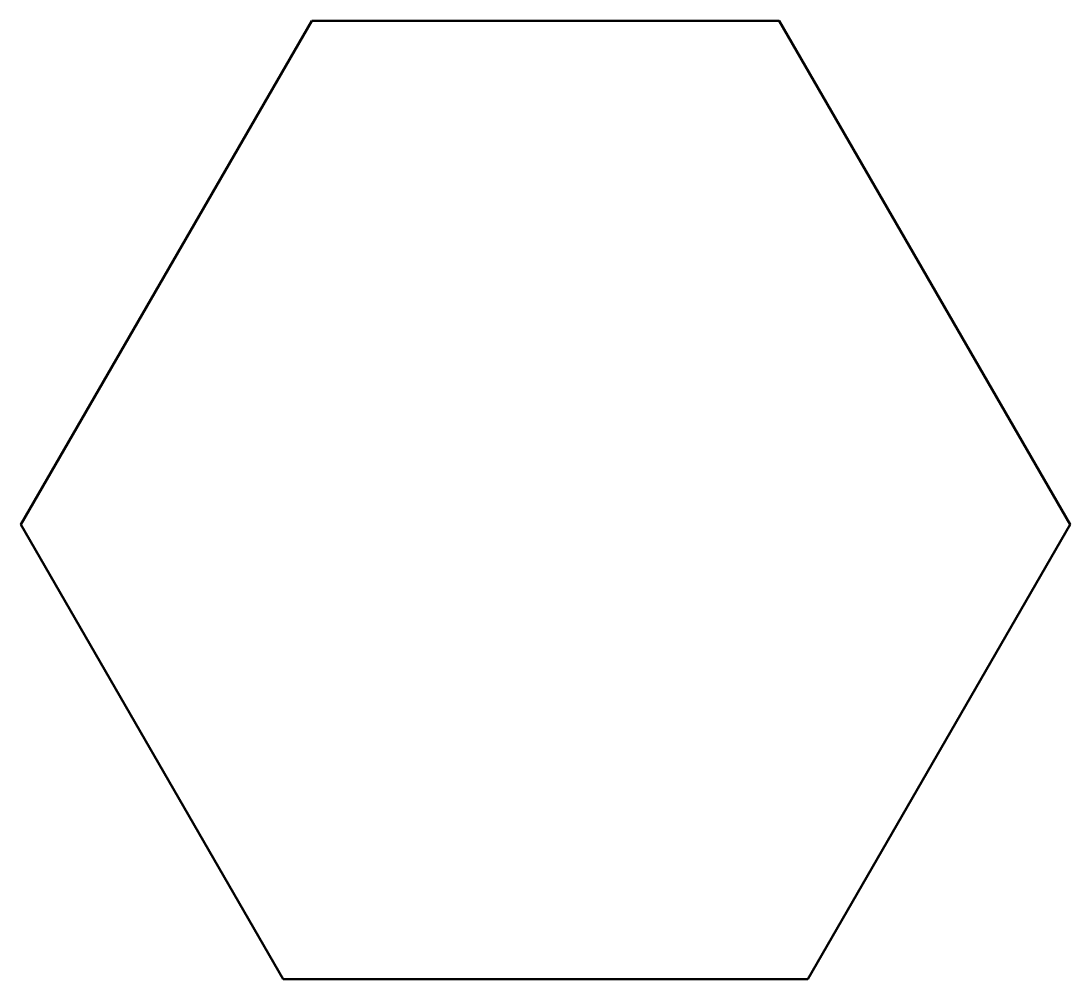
# Model space of a CAD drawing. Extents: x -150 to 150, y -133 to 140.
import ezdxf

# ---------------------------------------------------------------- set-up
doc = ezdxf.new("R2010")
doc.units = 0
doc.layers.add('s001-#def-active-grp', color=7, linetype='CONTINUOUS')

msp = doc.modelspace()

# ---------------------------------------------------------------- linework, layer by layer
at = {"layer": 's001-#def-active-grp', "color": 7, "linetype": 'CONTINUOUS', "lineweight": 50, "true_color": 0x000000}
msp.add_lwpolyline([(-66.86, 140.42), (-150, -3.58), (-75, -133.49), (75, -133.49), (150, -3.58), (66.86, 140.42), (-66.86, 140.42)], dxfattribs=at)

doc.saveas('drawing.dxf')
